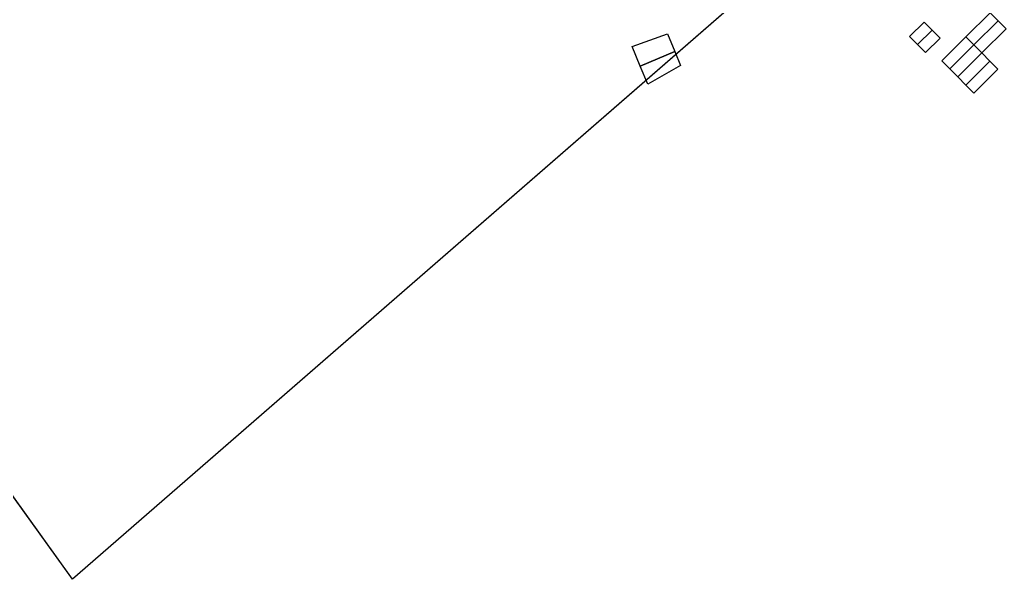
# Model space of a CAD drawing. Header units: metres. Extents: x 5594974 to 5596329, y 6967237 to 6968572.
# Drawn here: x 5595458 to 5596325, y 6967237 to 6967728 of the extents above; entities that cross this region are included whole.
import ezdxf

# ---------------------------------------------------------------- set-up
doc = ezdxf.new("R2010")
doc.units = ezdxf.units.M
doc.header["$XCLIPFRAME"] = 0
doc.layers.add('ZZ_Accesos', color=1, linetype='Continuous')
doc.layers.add('zz_catastro_fontana', color=7, linetype='Continuous')
picture_1 = doc.add_image_def('image1.ecw', size_in_pixel=(30232, 29836))

msp = doc.modelspace()

# ---------------------------------------------------------------- linework, layer by layer
at = {"layer": 'ZZ_Accesos', "flags": 128}
msp.add_lwpolyline([(5595773.1, 6968540.8), (5596243.07, 6968031.89), (5596271.71, 6967904.51), (5595504.08, 6967236.79), (5594973.95, 6967974.43), (5595605.89, 6968571.78)], close=True, dxfattribs=at)
at = {"layer": 'zz_catastro_fontana'}
for points in [[(5596310.5, 6967734.53), (5596317.53, 6967727.41), (5596296.2, 6967706.32), (5596289.17, 6967713.43), (5596310.5, 6967734.53)], [(5596317.53, 6967727.41), (5596324.56, 6967720.3), (5596303.23, 6967699.21), (5596296.2, 6967706.32), (5596317.53, 6967727.41)], [(5596239.67, 6967713.71), (5596252.47, 6967726.36), (5596259.5, 6967719.25), (5596246.7, 6967706.6), (5596239.67, 6967713.71)], [(5596246.7, 6967706.6), (5596259.5, 6967719.25), (5596266.53, 6967712.14), (5596253.73, 6967699.49), (5596246.7, 6967706.6)], [(5596033.37, 6967700.33), (5596002.91, 6967687.62), (5595995.79, 6967704.7), (5596026.85, 6967715.97), (5596033.37, 6967700.33)], [(5596289.17, 6967713.43), (5596296.2, 6967706.32), (5596274.87, 6967685.23), (5596267.84, 6967692.34), (5596289.17, 6967713.43)], [(5596296.2, 6967706.32), (5596303.23, 6967699.21), (5596281.9, 6967678.12), (5596274.87, 6967685.23), (5596296.2, 6967706.32)], [(5596038.41, 6967688.23), (5596009.52, 6967671.75), (5596002.91, 6967687.62), (5596033.37, 6967700.33), (5596038.41, 6967688.23)], [(5596303.23, 6967699.21), (5596310.26, 6967692.1), (5596288.93, 6967671), (5596281.9, 6967678.12), (5596303.23, 6967699.21)], [(5596310.26, 6967692.1), (5596317.29, 6967684.99), (5596295.96, 6967663.89), (5596288.93, 6967671), (5596310.26, 6967692.1)]]:
    msp.add_lwpolyline(points, close=True, dxfattribs=at)

# ---------------------------------------------------------------- pictures from other files: only their frames are drawn
at = {"layer": 'ZZ_Accesos'}
image = msp.add_image(picture_1, insert=(5594785.35, 6967133.86), size_in_units=(1511.6, 1491.8), dxfattribs=at)
image.set_boundary_path([(19754.47, 1696.76), (29153.87, 11874.9), (29726.72, 14422.6), (14374.1, 27776.9), (3771.63, 13024.07), (16410.37, 1077.13), (19754.47, 1696.76)])

doc.saveas('drawing.dxf')
